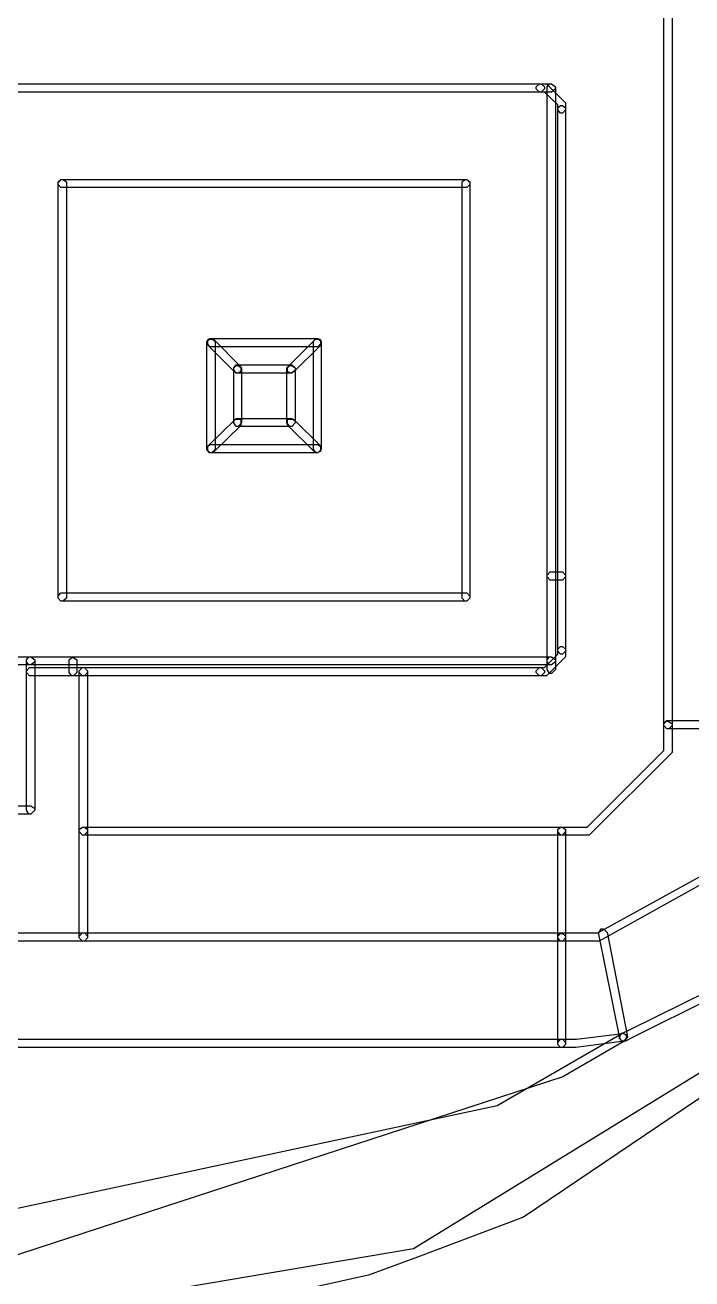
# Model space of a CAD drawing. Extents: x 0.54 to 10.46, y 0.74 to 7.76.
# Drawn here: x 1.5889 to 1.6456, y 4.4219 to 4.5286 of the extents above; entities that cross this region are included whole.
import ezdxf

# ---------------------------------------------------------------- set-up
doc = ezdxf.new("R2010")
doc.units = 0
doc.layers.get('0').update_dxf_attribs({"linetype": 'CONTINUOUS'})

msp = doc.modelspace()

# ---------------------------------------------------------------- linework, layer by layer
at = {"color": 0}
for points in [[(1.56739, 4.41531), (1.6219, 4.42453), (1.66906, 4.4535), (1.69678, 4.48708), (1.70258, 4.49983), (1.70687, 4.50933), (1.71544, 4.55946)], [(1.71615, 4.55946), (1.70751, 4.50911), (1.70324, 4.49957), (1.69922, 4.49078), (1.67031, 4.45356), (1.63124, 4.42719), (1.62224, 4.42378), (1.61806, 4.42225), (1.5829, 4.41444)], [(1.64729, 4.44586), (1.64057, 4.44249), (1.63992, 4.44217), (1.63992, 4.44217), (1.63976, 4.44217), (1.63976, 4.44217), (1.63976, 4.44217), (1.63965, 4.44217), (1.63943, 4.44239), (1.63943, 4.44239), (1.63938, 4.44243), (1.63954, 4.44282), (1.6396, 4.44282), (1.64025, 4.44314), (1.64697, 4.44646)]]:
    msp.add_lwpolyline(points, dxfattribs=at)
for points in [[(1.64356, 4.46875), (1.64344, 4.46875), (1.64318, 4.46903), (1.64318, 4.46907), (1.64318, 4.54476), (1.64318, 4.54486), (1.64344, 4.54508), (1.64356, 4.54508), (1.64361, 4.54508), (1.64388, 4.54486), (1.64388, 4.54476), (1.64388, 4.46907), (1.64388, 4.46903), (1.64361, 4.46875), (1.64356, 4.46875)], [(1.63357, 4.52294), (1.5089, 4.52294), (1.50879, 4.52294), (1.50857, 4.52322), (1.50857, 4.52328), (1.50857, 4.52339), (1.50879, 4.52365), (1.5089, 4.52365), (1.63357, 4.52365), (1.63363, 4.52365), (1.63396, 4.52339), (1.63396, 4.52328), (1.63396, 4.52322), (1.63363, 4.52294), (1.63357, 4.52294)], [(1.63271, 4.52294), (1.50982, 4.52294), (1.50971, 4.52294), (1.5095, 4.52322), (1.5095, 4.52328), (1.5095, 4.52339), (1.50971, 4.52365), (1.50982, 4.52365), (1.63271, 4.52365), (1.63276, 4.52365), (1.63303, 4.52339), (1.63303, 4.52328), (1.63303, 4.52322), (1.63276, 4.52294), (1.63271, 4.52294)], [(1.6345, 4.52115), (1.63439, 4.52115), (1.63417, 4.52143), (1.63417, 4.52149), (1.63417, 4.52186), (1.63303, 4.52294), (1.63271, 4.52294), (1.6326, 4.52294), (1.63232, 4.52322), (1.63232, 4.52328), (1.63232, 4.52339), (1.6326, 4.52365), (1.63271, 4.52365), (1.63319, 4.52365), (1.63482, 4.52203), (1.63482, 4.52149), (1.63482, 4.52143), (1.63456, 4.52115), (1.6345, 4.52115)], [(1.63357, 4.47418), (1.63346, 4.47418), (1.63325, 4.47444), (1.63325, 4.4745), (1.63325, 4.52328), (1.63325, 4.52339), (1.63346, 4.52365), (1.63357, 4.52365), (1.63363, 4.52365), (1.63396, 4.52339), (1.63396, 4.52328), (1.63396, 4.4745), (1.63396, 4.47444), (1.63363, 4.47418), (1.63357, 4.47418)], [(1.6345, 4.4751), (1.63439, 4.4751), (1.63417, 4.47537), (1.63417, 4.47542), (1.63417, 4.52149), (1.63417, 4.5216), (1.63439, 4.52181), (1.6345, 4.52181), (1.63456, 4.52181), (1.63482, 4.5216), (1.63482, 4.52149), (1.63482, 4.47542), (1.63482, 4.47537), (1.63456, 4.4751), (1.6345, 4.4751)], [(1.62636, 4.51481), (1.59201, 4.51481), (1.5919, 4.51481), (1.59169, 4.51508), (1.59169, 4.51514), (1.59169, 4.51525), (1.5919, 4.51551), (1.59201, 4.51551), (1.62636, 4.51551), (1.62642, 4.51551), (1.62668, 4.51525), (1.62668, 4.51514), (1.62668, 4.51508), (1.62642, 4.51481), (1.62636, 4.51481)], [(1.59201, 4.4796), (1.5919, 4.4796), (1.59169, 4.47987), (1.59169, 4.47993), (1.59169, 4.51519), (1.59169, 4.51531), (1.5919, 4.51551), (1.59201, 4.51551), (1.59207, 4.51551), (1.59239, 4.51531), (1.59239, 4.51519), (1.59239, 4.47993), (1.59239, 4.47987), (1.59207, 4.4796), (1.59201, 4.4796)], [(1.62636, 4.4796), (1.62625, 4.4796), (1.62603, 4.47987), (1.62603, 4.47993), (1.62603, 4.51519), (1.62603, 4.51531), (1.62625, 4.51551), (1.62636, 4.51551), (1.62642, 4.51551), (1.62668, 4.51531), (1.62668, 4.51519), (1.62668, 4.47993), (1.62668, 4.47987), (1.62642, 4.4796), (1.62636, 4.4796)], [(1.61372, 4.50125), (1.60471, 4.50125), (1.6046, 4.50125), (1.60433, 4.50157), (1.60433, 4.50163), (1.60433, 4.50174), (1.6046, 4.50196), (1.60471, 4.50196), (1.61372, 4.50196), (1.61376, 4.50196), (1.61404, 4.50174), (1.61404, 4.50163), (1.61404, 4.50157), (1.61376, 4.50125), (1.61372, 4.50125)], [(1.60465, 4.49224), (1.60454, 4.49224), (1.60433, 4.49251), (1.60433, 4.49257), (1.60433, 4.50163), (1.60433, 4.50174), (1.60454, 4.50196), (1.60465, 4.50196), (1.60471, 4.50196), (1.60504, 4.50174), (1.60504, 4.50163), (1.60504, 4.49257), (1.60504, 4.49251), (1.60471, 4.49224), (1.60465, 4.49224)], [(1.60693, 4.49903), (1.60693, 4.49903), (1.60667, 4.49914), (1.60667, 4.49914), (1.60444, 4.50136), (1.60439, 4.50142), (1.60439, 4.50185), (1.60444, 4.50185), (1.60444, 4.5019), (1.60488, 4.5019), (1.60493, 4.50185), (1.60721, 4.49957), (1.60721, 4.49957), (1.60721, 4.49918), (1.60721, 4.49914), (1.60715, 4.49914), (1.60699, 4.49903), (1.60693, 4.49903)], [(1.61149, 4.49903), (1.61149, 4.49903), (1.61122, 4.49914), (1.61122, 4.49914), (1.61117, 4.49918), (1.61117, 4.49957), (1.61122, 4.49957), (1.6135, 4.50185), (1.6135, 4.5019), (1.61393, 4.5019), (1.61399, 4.50185), (1.61399, 4.50185), (1.61399, 4.50142), (1.61399, 4.50136), (1.61171, 4.49914), (1.61165, 4.49914), (1.61149, 4.49903), (1.61149, 4.49903)], [(1.61372, 4.49224), (1.61361, 4.49224), (1.61339, 4.49251), (1.61339, 4.49257), (1.61339, 4.50163), (1.61339, 4.50174), (1.61361, 4.50196), (1.61372, 4.50196), (1.61376, 4.50196), (1.61404, 4.50174), (1.61404, 4.50163), (1.61404, 4.49257), (1.61404, 4.49251), (1.61376, 4.49224), (1.61372, 4.49224)], [(1.61149, 4.49903), (1.60693, 4.49903), (1.60682, 4.49903), (1.60661, 4.49929), (1.60661, 4.49935), (1.60661, 4.49946), (1.60682, 4.49972), (1.60693, 4.49972), (1.61149, 4.49972), (1.61154, 4.49972), (1.61182, 4.49946), (1.61182, 4.49935), (1.61182, 4.49929), (1.61154, 4.49903), (1.61149, 4.49903)], [(1.60693, 4.49447), (1.60682, 4.49447), (1.60661, 4.49479), (1.60661, 4.49485), (1.60661, 4.49935), (1.60661, 4.49946), (1.60682, 4.49968), (1.60693, 4.49968), (1.60699, 4.49968), (1.60726, 4.49946), (1.60726, 4.49935), (1.60726, 4.49485), (1.60726, 4.49479), (1.60699, 4.49447), (1.60693, 4.49447)], [(1.61149, 4.49447), (1.61139, 4.49447), (1.61111, 4.49479), (1.61111, 4.49485), (1.61111, 4.49935), (1.61111, 4.49946), (1.61139, 4.49968), (1.61149, 4.49968), (1.61154, 4.49968), (1.61182, 4.49946), (1.61182, 4.49935), (1.61182, 4.49485), (1.61182, 4.49479), (1.61154, 4.49447), (1.61149, 4.49447)], [(1.60465, 4.49224), (1.60465, 4.49224), (1.60444, 4.49235), (1.60444, 4.49235), (1.60439, 4.4924), (1.60439, 4.49283), (1.60444, 4.49283), (1.60672, 4.49507), (1.60672, 4.49511), (1.60715, 4.49511), (1.60721, 4.49507), (1.60721, 4.49507), (1.60721, 4.49463), (1.60721, 4.49457), (1.60493, 4.49235), (1.60488, 4.49235), (1.60471, 4.49224), (1.60465, 4.49224)], [(1.61149, 4.49447), (1.60693, 4.49447), (1.60682, 4.49447), (1.60661, 4.49479), (1.60661, 4.49485), (1.60661, 4.49496), (1.60682, 4.49517), (1.60693, 4.49517), (1.61149, 4.49517), (1.61154, 4.49517), (1.61182, 4.49496), (1.61182, 4.49485), (1.61182, 4.49479), (1.61154, 4.49447), (1.61149, 4.49447)], [(1.61372, 4.49224), (1.61372, 4.49224), (1.61344, 4.49235), (1.61344, 4.49235), (1.61122, 4.49457), (1.61117, 4.49463), (1.61117, 4.49507), (1.61122, 4.49507), (1.61122, 4.49511), (1.61165, 4.49511), (1.61171, 4.49507), (1.61399, 4.49283), (1.61399, 4.49283), (1.61399, 4.4924), (1.61399, 4.49235), (1.61393, 4.49235), (1.61376, 4.49224), (1.61372, 4.49224)], [(1.61372, 4.49224), (1.60471, 4.49224), (1.6046, 4.49224), (1.60433, 4.49251), (1.60433, 4.49257), (1.60433, 4.49268), (1.6046, 4.49294), (1.60471, 4.49294), (1.61372, 4.49294), (1.61376, 4.49294), (1.61404, 4.49268), (1.61404, 4.49257), (1.61404, 4.49251), (1.61376, 4.49224), (1.61372, 4.49224)], [(1.6345, 4.48139), (1.63363, 4.48139), (1.63351, 4.48139), (1.63325, 4.48167), (1.63325, 4.48172), (1.63325, 4.48182), (1.63351, 4.4821), (1.63363, 4.4821), (1.6345, 4.4821), (1.63456, 4.4821), (1.63482, 4.48182), (1.63482, 4.48172), (1.63482, 4.48167), (1.63456, 4.48139), (1.6345, 4.48139)], [(1.62636, 4.4796), (1.59201, 4.4796), (1.5919, 4.4796), (1.59169, 4.47987), (1.59169, 4.47993), (1.59169, 4.48004), (1.5919, 4.48031), (1.59201, 4.48031), (1.62636, 4.48031), (1.62642, 4.48031), (1.62668, 4.48004), (1.62668, 4.47993), (1.62668, 4.47987), (1.62642, 4.4796), (1.62636, 4.4796)], [(1.58931, 4.47418), (1.55317, 4.47418), (1.55306, 4.47418), (1.55285, 4.47444), (1.55285, 4.4745), (1.55285, 4.47461), (1.55306, 4.47488), (1.55317, 4.47488), (1.58931, 4.47488), (1.58936, 4.47488), (1.58968, 4.47461), (1.58968, 4.4745), (1.58968, 4.47444), (1.58936, 4.47418), (1.58931, 4.47418)], [(1.63357, 4.47418), (1.58931, 4.47418), (1.58919, 4.47418), (1.58897, 4.47444), (1.58897, 4.4745), (1.58897, 4.47461), (1.58919, 4.47488), (1.58931, 4.47488), (1.63357, 4.47488), (1.63363, 4.47488), (1.63396, 4.47461), (1.63396, 4.4745), (1.63396, 4.47444), (1.63363, 4.47418), (1.63357, 4.47418)], [(1.58931, 4.46149), (1.58919, 4.46149), (1.58897, 4.46181), (1.58897, 4.46186), (1.58897, 4.4745), (1.58897, 4.47461), (1.58919, 4.47488), (1.58931, 4.47488), (1.58936, 4.47488), (1.58968, 4.47461), (1.58968, 4.4745), (1.58968, 4.46186), (1.58968, 4.46181), (1.58936, 4.46149), (1.58931, 4.46149)], [(1.59293, 4.47325), (1.59283, 4.47325), (1.59261, 4.47353), (1.59261, 4.47358), (1.59261, 4.4745), (1.59261, 4.47461), (1.59283, 4.47483), (1.59293, 4.47483), (1.59299, 4.47483), (1.59326, 4.47461), (1.59326, 4.4745), (1.59326, 4.47358), (1.59326, 4.47353), (1.59299, 4.47325), (1.59293, 4.47325)], [(1.63271, 4.47325), (1.6326, 4.47325), (1.63232, 4.47353), (1.63232, 4.47358), (1.63232, 4.47368), (1.6326, 4.47396), (1.63271, 4.47396), (1.63303, 4.47396), (1.63417, 4.4751), (1.63417, 4.47542), (1.63417, 4.47553), (1.63439, 4.47575), (1.6345, 4.47575), (1.63456, 4.47575), (1.63482, 4.47553), (1.63482, 4.47542), (1.63482, 4.47488), (1.63319, 4.47325), (1.63271, 4.47325)], [(1.63357, 4.47347), (1.63346, 4.47347), (1.63325, 4.47379), (1.63325, 4.47385), (1.63325, 4.4745), (1.63325, 4.47461), (1.63346, 4.47488), (1.63357, 4.47488), (1.63363, 4.47488), (1.63396, 4.47461), (1.63396, 4.4745), (1.63396, 4.47385), (1.63396, 4.47379), (1.63363, 4.47347), (1.63357, 4.47347)], [(1.59386, 4.47325), (1.58936, 4.47325), (1.58925, 4.47325), (1.58897, 4.47353), (1.58897, 4.47358), (1.58897, 4.47368), (1.58925, 4.47396), (1.58936, 4.47396), (1.59386, 4.47396), (1.59392, 4.47396), (1.59418, 4.47368), (1.59418, 4.47358), (1.59418, 4.47353), (1.59392, 4.47325), (1.59386, 4.47325)], [(1.59386, 4.45969), (1.59375, 4.45969), (1.59347, 4.46001), (1.59347, 4.46007), (1.59347, 4.47358), (1.59347, 4.47368), (1.59375, 4.47396), (1.59386, 4.47396), (1.59392, 4.47396), (1.59418, 4.47368), (1.59418, 4.47358), (1.59418, 4.46007), (1.59418, 4.46001), (1.59392, 4.45969), (1.59386, 4.45969)], [(1.63271, 4.47325), (1.59386, 4.47325), (1.59375, 4.47325), (1.59347, 4.47353), (1.59347, 4.47358), (1.59347, 4.47368), (1.59375, 4.47396), (1.59386, 4.47396), (1.63271, 4.47396), (1.63276, 4.47396), (1.63303, 4.47368), (1.63303, 4.47358), (1.63303, 4.47353), (1.63276, 4.47325), (1.63271, 4.47325)], [(1.6345, 4.45068), (1.63439, 4.45068), (1.63417, 4.45096), (1.63417, 4.45101), (1.63417, 4.45111), (1.63439, 4.45139), (1.6345, 4.45139), (1.63758, 4.45139), (1.64703, 4.4566), (1.65224, 4.46599), (1.65224, 4.46907), (1.65224, 4.46918), (1.65246, 4.46946), (1.65256, 4.46946), (1.65261, 4.46946), (1.65289, 4.46918), (1.65289, 4.46907), (1.65289, 4.46588), (1.64746, 4.45611), (1.63769, 4.45068), (1.6345, 4.45068)], [(1.6345, 4.45969), (1.63439, 4.45969), (1.63417, 4.46001), (1.63417, 4.46007), (1.63417, 4.46018), (1.63439, 4.46039), (1.6345, 4.46039), (1.63667, 4.46039), (1.64318, 4.4669), (1.64318, 4.46907), (1.64318, 4.46918), (1.64339, 4.4694), (1.6435, 4.4694), (1.64356, 4.4694), (1.64388, 4.46918), (1.64388, 4.46907), (1.64388, 4.46674), (1.63683, 4.45969), (1.6345, 4.45969)], [(1.65256, 4.46875), (1.64356, 4.46875), (1.64344, 4.46875), (1.64318, 4.46903), (1.64318, 4.46907), (1.64318, 4.46918), (1.64344, 4.46946), (1.64356, 4.46946), (1.65256, 4.46946), (1.65261, 4.46946), (1.65289, 4.46918), (1.65289, 4.46907), (1.65289, 4.46903), (1.65261, 4.46875), (1.65256, 4.46875)], [(1.58931, 4.46149), (1.55317, 4.46149), (1.55306, 4.46149), (1.55285, 4.46181), (1.55285, 4.46186), (1.55285, 4.46197), (1.55306, 4.46218), (1.55317, 4.46218), (1.58931, 4.46218), (1.58936, 4.46218), (1.58968, 4.46197), (1.58968, 4.46186), (1.58968, 4.46181), (1.58936, 4.46149), (1.58931, 4.46149)], [(1.6345, 4.45969), (1.59386, 4.45969), (1.59375, 4.45969), (1.59347, 4.46001), (1.59347, 4.46007), (1.59347, 4.46018), (1.59375, 4.46039), (1.59386, 4.46039), (1.6345, 4.46039), (1.63456, 4.46039), (1.63482, 4.46018), (1.63482, 4.46007), (1.63482, 4.46001), (1.63456, 4.45969), (1.6345, 4.45969)], [(1.59386, 4.45068), (1.59375, 4.45068), (1.59347, 4.45096), (1.59347, 4.45101), (1.59347, 4.46007), (1.59347, 4.46018), (1.59375, 4.46039), (1.59386, 4.46039), (1.59392, 4.46039), (1.59418, 4.46018), (1.59418, 4.46007), (1.59418, 4.45101), (1.59418, 4.45096), (1.59392, 4.45068), (1.59386, 4.45068)], [(1.6345, 4.45068), (1.63439, 4.45068), (1.63417, 4.45096), (1.63417, 4.45101), (1.63417, 4.46007), (1.63417, 4.46018), (1.63439, 4.46039), (1.6345, 4.46039), (1.63456, 4.46039), (1.63482, 4.46018), (1.63482, 4.46007), (1.63482, 4.45101), (1.63482, 4.45096), (1.63456, 4.45068), (1.6345, 4.45068)], [(1.59386, 4.45068), (1.54867, 4.45068), (1.54856, 4.45068), (1.54833, 4.45096), (1.54833, 4.45101), (1.54833, 4.45111), (1.54856, 4.45139), (1.54867, 4.45139), (1.59386, 4.45139), (1.59392, 4.45139), (1.59418, 4.45111), (1.59418, 4.45101), (1.59418, 4.45096), (1.59392, 4.45068), (1.59386, 4.45068)], [(1.6345, 4.45068), (1.59386, 4.45068), (1.59375, 4.45068), (1.59347, 4.45096), (1.59347, 4.45101), (1.59347, 4.45111), (1.59375, 4.45139), (1.59386, 4.45139), (1.6345, 4.45139), (1.63456, 4.45139), (1.63482, 4.45111), (1.63482, 4.45101), (1.63482, 4.45096), (1.63456, 4.45068), (1.6345, 4.45068)], [(1.6345, 4.44162), (1.63439, 4.44162), (1.63417, 4.44189), (1.63417, 4.44194), (1.63417, 4.45101), (1.63417, 4.45111), (1.63439, 4.45133), (1.6345, 4.45133), (1.63456, 4.45133), (1.63482, 4.45111), (1.63482, 4.45101), (1.63482, 4.44194), (1.63482, 4.44189), (1.63456, 4.44162), (1.6345, 4.44162)], [(1.63976, 4.44217), (1.63965, 4.44217), (1.63943, 4.44239), (1.63943, 4.44243), (1.63764, 4.45128), (1.63764, 4.45139), (1.63786, 4.45171), (1.63792, 4.45171), (1.63797, 4.45171), (1.63803, 4.45171), (1.63829, 4.4515), (1.63835, 4.45144), (1.64008, 4.44254), (1.64008, 4.44254), (1.63986, 4.44222), (1.63981, 4.44217), (1.63976, 4.44217)], [(1.57124, 4.42361), (1.55404, 4.42361), (1.50786, 4.43913), (1.50261, 4.44222), (1.50256, 4.44228), (1.50239, 4.44265), (1.50244, 4.44265), (1.50244, 4.44271), (1.50288, 4.44287), (1.50293, 4.44282), (1.51346, 4.43668), (1.57124, 4.42432), (1.62901, 4.43668), (1.6396, 4.44282), (1.6396, 4.44287), (1.63997, 4.44271), (1.64003, 4.44265), (1.64003, 4.44265), (1.63992, 4.44228), (1.63992, 4.44222), (1.6346, 4.43913), (1.58708, 4.42361), (1.57124, 4.42361)], [(1.6345, 4.44162), (1.63439, 4.44162), (1.63417, 4.44189), (1.63417, 4.44194), (1.63417, 4.44206), (1.63439, 4.44233), (1.6345, 4.44233), (1.63574, 4.44233), (1.63921, 4.44276), (1.63965, 4.44282), (1.63971, 4.44287), (1.64003, 4.4426), (1.64008, 4.44254), (1.64008, 4.44254), (1.63981, 4.44222), (1.63981, 4.44217), (1.63938, 4.44211), (1.63569, 4.44162), (1.6345, 4.44162)], [(1.6345, 4.44162), (1.50803, 4.44162), (1.50792, 4.44162), (1.50765, 4.44189), (1.50765, 4.44194), (1.50765, 4.44206), (1.50792, 4.44233), (1.50803, 4.44233), (1.6345, 4.44233), (1.63456, 4.44233), (1.63482, 4.44206), (1.63482, 4.44194), (1.63482, 4.44189), (1.63456, 4.44162), (1.6345, 4.44162)]]:
    msp.add_lwpolyline(points, close=True, dxfattribs=at)

doc.saveas('drawing.dxf')
